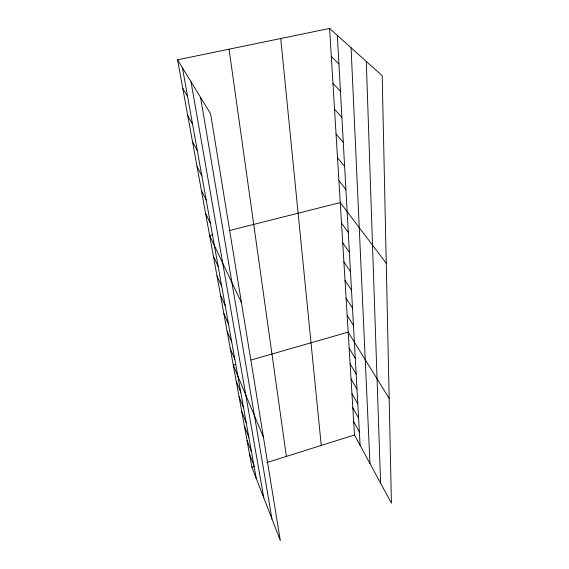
<?xml version="1.0" encoding="UTF-8"?>
<svg xmlns="http://www.w3.org/2000/svg" width="569" height="569" viewBox="0 0 569 569"><rect width="100%" height="100%" fill="white"/><g stroke="black" fill="none" stroke-linecap="round" stroke-linejoin="round"><path stroke-width="0.85" d="M329.593 28.45L354.48 434.972L391.429 503.202L382.204 75.734L329.593 28.45L177.571 59.809L210.594 113.786L280.325 540.55L251.911 467.263L254.386 466.488M266.747 462.59L354.48 434.972M235.815 364.402L233.276 365.134L263.433 437.177M251.021 360.035L348.185 332.125L389.168 398.442M213.048 234.698L209.641 235.559L241.448 302.63M229.243 230.609L340.255 202.571L386.251 263.269M331.314 56.544L338.925 63.92M332.957 83.458L340.44 91.196M334.536 109.248L341.891 117.314M336.051 134L343.285 142.364M337.509 157.762L344.622 166.39M338.911 180.601L345.902 189.47M341.507 223.098L348.285 232.365M342.723 242.892L349.394 252.33M343.889 261.996L350.468 271.584M345.02 280.439L351.5 290.154M346.108 298.248L352.496 308.092M347.168 315.468L353.456 325.411M349.174 348.242L355.291 358.363M350.127 363.847L356.158 374.032M182.77 88.295L187.606 96.616M351.052 378.961L357.005 389.21M351.948 393.613L357.816 403.912M352.823 407.817L358.612 418.165M187.742 115.535L192.571 124.22M353.662 421.593L359.38 431.985M192.493 141.603L197.315 150.614M197.052 166.575L201.853 175.878M201.419 190.515L206.206 200.082M205.608 213.496L210.374 223.29M213.396 256.164L218.119 266.342M217.017 276.001L221.711 286.335M220.502 295.119L225.175 305.596M223.866 313.562L228.51 324.152M227.116 331.35L231.725 342.054M230.246 348.534L234.833 359.324M236.206 381.18L240.723 392.119M239.037 396.7L243.525 407.703M241.775 411.721L246.235 422.774M244.435 426.266L248.859 437.355M247.003 440.356L251.398 451.48M249.492 454.019L253.859 465.165M177.571 59.809L251.911 467.263M182.414 67.725L256.242 478.429M191.013 81.787L263.788 497.903M200.565 97.399L271.968 518.999M229.058 49.19L286.371 456.416M280.73 38.528L321.236 445.435M337.339 35.413L360.12 445.392M351.08 47.768L369.95 463.543M366.294 61.438L380.583 483.173"/></g></svg>
